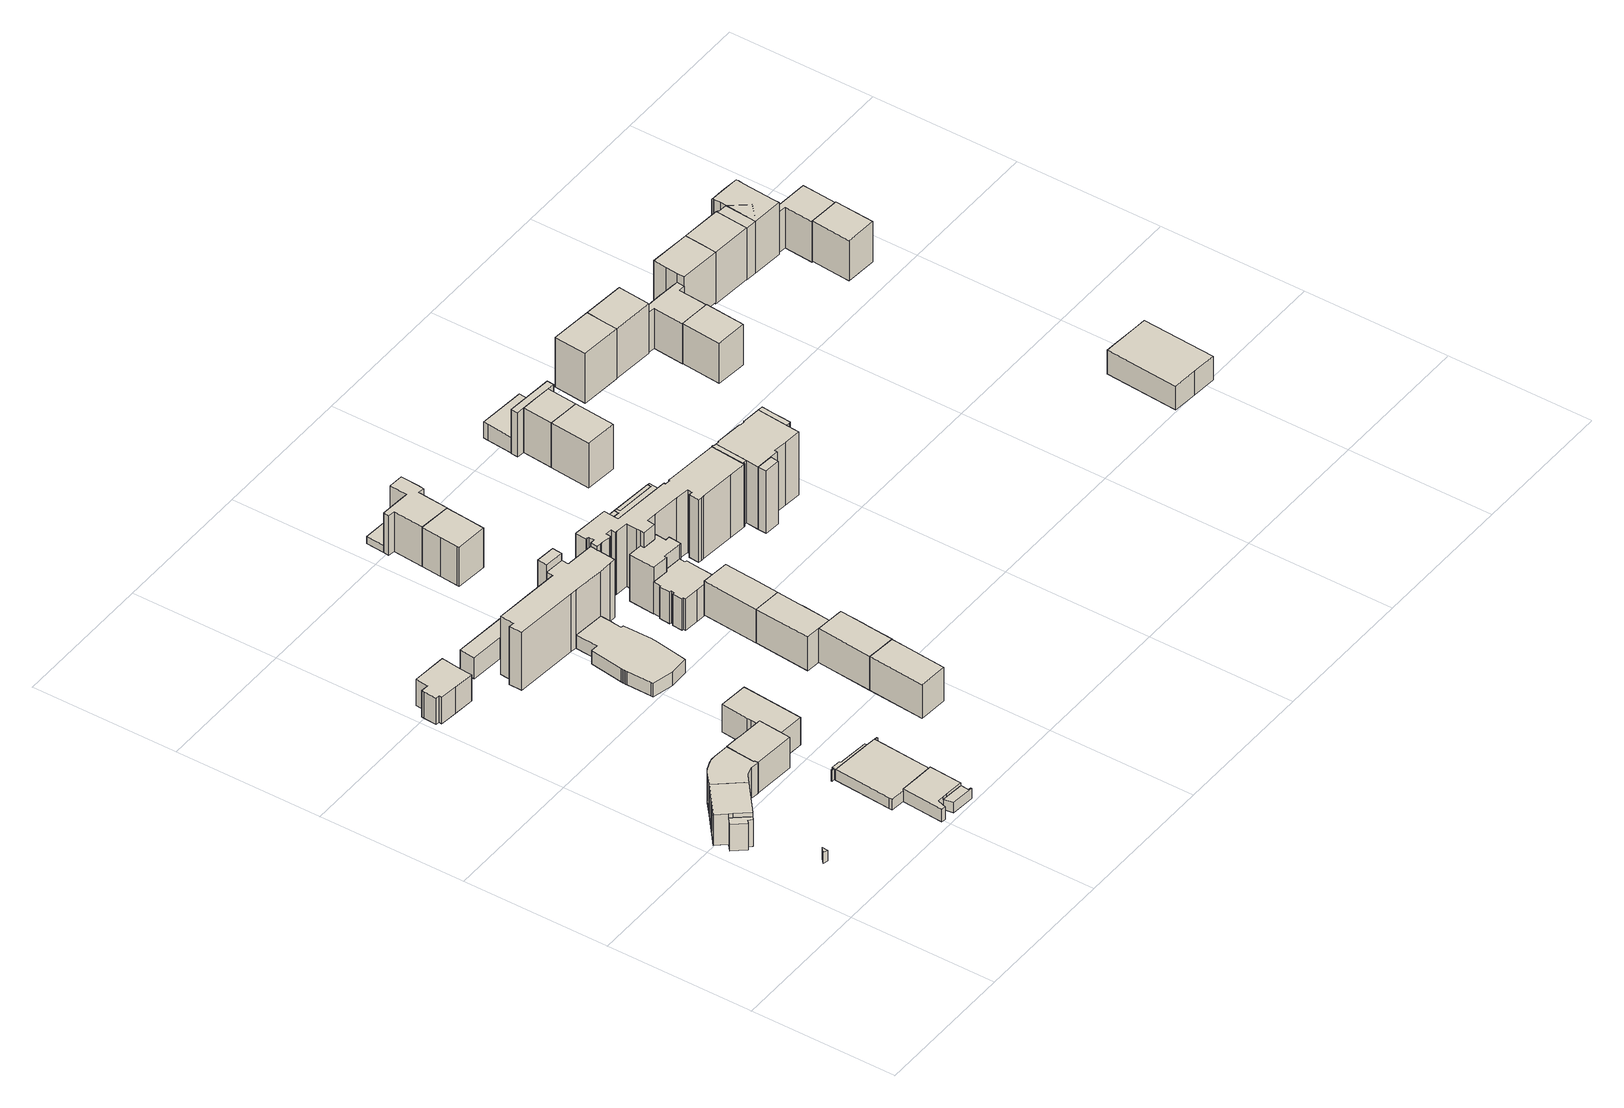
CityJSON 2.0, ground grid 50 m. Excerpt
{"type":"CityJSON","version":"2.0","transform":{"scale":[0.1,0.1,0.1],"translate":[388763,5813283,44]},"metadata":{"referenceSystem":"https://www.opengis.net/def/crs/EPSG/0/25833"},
"CityObjects":{
"building1":{"type":"Building","attributes":{"Gemeindeschluessel":"11000007","BezugspunktDach":"2200","function":"51009_1610","measuredHeight":4.09,"storeysAboveGround":0},"address":[{"country":"Germany","locality":"Berlin"}],"geometry":[{"type":"Solid","lod":"1","boundaries":[[[[0,1,2]],[[3,4,5]],[[3,5,2,1]],[[4,3,1,0]],[[5,4,0,2]]]]}]},
"building2":{"type":"Building","attributes":{"Gemeindeschluessel":"11000007","function":"31001_1010"},"address":[{"country":"Germany","locality":"Berlin","thoroughfareNumber":"18","thoroughfareName":"Suttnerstraße"}],"children":["building2-1","building2-2"]},
"building2-1":{"type":"BuildingPart","attributes":{"BezugspunktDach":"2200","measuredHeight":13.02,"storeysAboveGround":2},"parents":["building2"],"geometry":[{"type":"MultiSurface","lod":"1","boundaries":[[[6,7,8,9,10,11,12,13,14,15,16]],[[17,18,19,20,21,22,23,24,25,26,27]],[[17,27,16,15]],[[18,17,15,14]],[[19,18,14,13]],[[20,19,13,12]],[[21,20,12,11]],[[22,21,11,10]],[[23,22,10,9]],[[24,23,9,8]],[[28,29,8,7]],[[30,28,25,7,6]],[[27,26,6,16]],[[25,24,29,28]],[[26,25,28,30]]]}]},
"building2-2":{"type":"BuildingPart","attributes":{"BezugspunktDach":"2200","measuredHeight":9.96,"storeysAboveGround":2},"parents":["building2"],"geometry":[{"type":"MultiSurface","lod":"1","boundaries":[[[31,32,33,29,30,34]],[[26,24,35,36,37,38]],[[26,38,34,30]],[[35,24,29,33]],[[36,35,33,32]],[[37,36,32,31]],[[38,37,31,34]],[[39,25,28,29,24]],[[26,30,28,25]]]}]},
"building3":{"type":"Building","attributes":{"Gemeindeschluessel":"11000007","BezugspunktDach":"2200","function":"31001_1010","measuredHeight":11.47,"storeysAboveGround":2},"address":[{"country":"Germany","locality":"Berlin","thoroughfareNumber":"20","thoroughfareName":"Suttnerstraße"}],"geometry":[{"type":"Solid","lod":"1","boundaries":[[[[11,10,9,40,41,42,43,44,45,46,47,48,49,50,51,52,53,54,55,56,57,13]],[[58,59,60,61,62,63,64,65,66,67,68,69,70,71,72,73,74,75,23,22,21,19]],[[58,19,13,57]],[[59,58,57,56]],[[60,59,56,55]],[[61,60,55,54]],[[62,61,54,53]],[[63,62,53,52]],[[64,63,52,51]],[[65,64,51,50]],[[66,65,50,49]],[[67,66,49,48]],[[68,67,48,47]],[[69,68,47,46]],[[70,69,46,45]],[[71,70,45,44]],[[72,71,44,43]],[[73,72,43,42]],[[74,73,42,41]],[[75,74,41,40]],[[23,75,40,9]],[[22,23,9,10]],[[21,22,10,11]],[[19,21,11,13]]]]}]},
"building4":{"type":"Building","attributes":{"Gemeindeschluessel":"11000007","function":"31001_1010"},"address":[{"country":"Germany","locality":"Berlin","thoroughfareNumber":"51","thoroughfareName":"Eythstraße"}],"children":["building4-1","building4-2"]},
"building4-1":{"type":"BuildingPart","attributes":{"BezugspunktDach":"2200","measuredHeight":12.31,"storeysAboveGround":2},"parents":["building4"],"geometry":[{"type":"MultiSurface","lod":"1","boundaries":[[[76,77,78,79,80,81,82,83,84,85,86,87]],[[88,89,90,91,92,93,94,95,96,97,98,99]],[[88,99,87,86]],[[89,88,86,85]],[[90,89,85,84]],[[91,90,84,83]],[[92,91,83,82]],[[100,101,92,82,81]],[[94,102,100,93,81,80]],[[95,94,80,79]],[[96,95,79,78]],[[97,96,78,77]],[[98,97,77,76]],[[99,98,76,87]],[[93,92,101,100]],[[93,100,102,94]]]}]},
"building4-2":{"type":"BuildingPart","attributes":{"BezugspunktDach":"2200","measuredHeight":7.45,"storeysAboveGround":2},"parents":["building4"],"geometry":[{"type":"MultiSurface","lod":"1","boundaries":[[[103,104,101,102]],[[92,105,106,94]],[[105,92,101,104]],[[106,105,104,103]],[[94,106,103,102]],[[92,93,100,101]],[[102,100,93,94]]]}]},
"building5":{"type":"Building","attributes":{"Gemeindeschluessel":"11000007","BezugspunktDach":"2200","function":"31001_1010","measuredHeight":12.88,"storeysAboveGround":2},"address":[{"country":"Germany","locality":"Berlin","thoroughfareNumber":"22","thoroughfareName":"Suttnerstraße"}],"geometry":[{"type":"Solid","lod":"1","boundaries":[[[[107,108,109,110,111,112,113,114,115,116,117]],[[118,119,120,121,122,123,124,125,126,127,128]],[[118,128,117,116]],[[119,118,116,115]],[[120,119,115,114]],[[121,120,114,113]],[[122,121,113,112]],[[123,122,112,111]],[[124,123,111,110]],[[125,124,110,109]],[[126,125,109,108]],[[127,126,108,107]],[[128,127,107,117]]]]}]},
"building6":{"type":"Building","attributes":{"Gemeindeschluessel":"11000007","function":"31001_3021"},"address":[{"country":"Germany","locality":"Berlin","thoroughfareNumber":"29 (2)","thoroughfareName":"Reglinstraße"}],"children":["building6-1","building6-2","building6-3","building6-4"]},
"building6-1":{"type":"BuildingPart","attributes":{"BezugspunktDach":"2200","measuredHeight":3.98,"storeysAboveGround":1},"parents":["building6"],"geometry":[{"type":"MultiSurface","lod":"1","boundaries":[[[129,130,131,132,133,134,135,136,137]],[[138,139,140,141,142,143,144,145,146]],[[138,146,137,136]],[[139,138,136,135]],[[141,140,134,133]],[[142,141,133,132]],[[143,142,132,131]],[[144,143,131,130]],[[146,145,129,137]],[[139,135,134,140]],[[145,147,148,149,129]],[[144,130,149,148]]]}]},
"building6-2":{"type":"BuildingPart","attributes":{"BezugspunktDach":"2200","measuredHeight":5.38,"storeysAboveGround":1},"parents":["building6"],"geometry":[{"type":"MultiSurface","lod":"1","boundaries":[[[150,151,152,153,154,155,156,157,158]],[[145,148,144,159,160,161,162,163,164]],[[145,164,158,157]],[[149,129,157,156]],[[130,149,156,155]],[[159,144,155,154]],[[165,166,159,154,153]],[[167,165,160,153,152]],[[162,161,152,151]],[[163,162,151,150]],[[164,163,150,158]],[[148,145,129,149]],[[144,148,149,130]],[[160,159,166,165]],[[161,160,165,167]]]}]},
"building6-3":{"type":"BuildingPart","attributes":{"BezugspunktDach":"2200","measuredHeight":3.98,"storeysAboveGround":1},"parents":["building6"],"geometry":[{"type":"Solid","lod":"1","boundaries":[[[[168,135,134,169,170,171,172,173,174,175]],[[176,177,178,179,180,181,140,139,182,183]],[[176,183,175,174]],[[177,176,174,173]],[[178,177,173,172]],[[179,178,172,171]],[[180,179,171,170]],[[181,180,170,169]],[[140,181,169,134]],[[182,139,135,168]],[[183,182,168,175]],[[140,134,135,139]]]]}]},
"building6-4":{"type":"BuildingPart","attributes":{"BezugspunktDach":"2200","measuredHeight":3.8,"storeysAboveGround":1},"parents":["building6"],"geometry":[{"type":"MultiSurface","lod":"1","boundaries":[[[184,185,186,187,166,167]],[[159,188,189,190,191,161]],[[188,159,166,187]],[[189,188,187,186]],[[190,189,186,185]],[[191,190,185,184]],[[161,191,184,167]],[[159,160,165,166]],[[161,167,165,160]]]}]},
"building7":{"type":"Building","attributes":{"Gemeindeschluessel":"11000007","BezugspunktDach":"2200","function":"31001_1010","measuredHeight":12.44,"storeysAboveGround":2},"address":[{"country":"Germany","locality":"Berlin","thoroughfareNumber":"24","thoroughfareName":"Suttnerstraße"}],"geometry":[{"type":"Solid","lod":"1","boundaries":[[[[192,193,194,195,196,197,198,199,200]],[[201,202,203,204,205,206,207,208,209]],[[201,209,200,199]],[[202,201,199,198]],[[203,202,198,197]],[[204,203,197,196]],[[205,204,196,195]],[[206,205,195,194]],[[207,206,194,193]],[[208,207,193,192]],[[209,208,192,200]]]]}]},
"building8":{"type":"Building","attributes":{"Gemeindeschluessel":"11000007","BezugspunktDach":"2200","function":"31001_2050","measuredHeight":7.93,"storeysAboveGround":2},"address":[{"country":"Germany","locality":"Berlin","thoroughfareNumber":"45 (1)","thoroughfareName":"Eythstraße"}],"geometry":[{"type":"Solid","lod":"1","boundaries":[[[[210,211,212,213,214,215,216,217]],[[218,219,220,221,222,223,224,225]],[[218,225,217,216]],[[219,218,216,215]],[[220,219,215,214]],[[221,220,214,213]],[[222,221,213,212]],[[223,222,212,211]],[[224,223,211,210]],[[225,224,210,217]]]]}]},
"building9":{"type":"Building","attributes":{"Gemeindeschluessel":"11000007","function":"31001_1120"},"address":[{"country":"Germany","locality":"Berlin","thoroughfareNumber":"45","thoroughfareName":"Eythstraße"}],"children":["building9-1","building9-2","building9-3"]},
"building9-1":{"type":"BuildingPart","attributes":{"BezugspunktDach":"2200","measuredHeight":24.36,"storeysAboveGround":8},"parents":["building9"],"geometry":[{"type":"MultiSurface","lod":"1","boundaries":[[[226,227,228,229]],[[230,231,232,233]],[[230,233,229,228]],[[231,230,228,227]],[[232,231,227,226]],[[234,235,232,226,229]],[[233,232,235,234]]]}]},
"building9-2":{"type":"BuildingPart","attributes":{"BezugspunktDach":"2200","measuredHeight":21.85,"storeysAboveGround":8},"parents":["building9"],"geometry":[{"type":"MultiSurface","lod":"1","boundaries":[[[236,237,238,239,240,241,242,243,244,235,234,245,246,247,248,249,250]],[[251,252,253,254,255,233,232,256,257,258,259,260,261,262,263,264,265]],[[251,265,250,249]],[[252,251,249,248]],[[253,252,248,247]],[[254,253,247,246]],[[255,254,246,245]],[[233,255,245,234]],[[256,232,235,244]],[[257,256,244,243]],[[258,257,243,242]],[[259,258,242,241]],[[260,259,241,240]],[[261,260,240,239]],[[262,266,267,239,238]],[[263,262,238,237]],[[264,263,237,236]],[[265,264,236,250]],[[232,233,234,235]],[[261,267,266,262]]]}]},
"building9-3":{"type":"BuildingPart","attributes":{"BezugspunktDach":"2200","measuredHeight":5.08,"storeysAboveGround":8},"parents":["building9"],"geometry":[{"type":"MultiSurface","lod":"1","boundaries":[[[268,269,270,271,272,273,274,275,276,277,267,266,278,279,280,281,282,283,284,285,286]],[[287,288,289,290,291,292,293,294,295,296,297,298,299,300,301,302,303,304,305,306,307]],[[287,307,286,285]],[[288,287,285,284]],[[289,288,284,283]],[[290,289,283,282]],[[291,290,282,281]],[[292,291,281,280]],[[293,292,280,279]],[[294,293,279,278]],[[295,294,278,266]],[[296,295,266,262,261]],[[297,296,267,277]],[[298,297,277,276]],[[299,298,276,275]],[[300,299,275,274]],[[301,300,274,273]],[[302,301,273,272]],[[303,302,272,271]],[[304,303,271,270]],[[305,304,270,269]],[[306,305,269,268]],[[307,306,268,286]],[[261,262,266,267]]]}]},
"building10":{"type":"Building","attributes":{"Gemeindeschluessel":"11000007","BezugspunktDach":"2200","function":"31001_1010","measuredHeight":12.73,"storeysAboveGround":4},"address":[{"country":"Germany","locality":"Berlin","thoroughfareNumber":"4","thoroughfareName":"Domnauer Straße"}],"geometry":[{"type":"Solid","lod":"1","boundaries":[[[[308,309,310,311,312,313]],[[314,315,316,317,318,319]],[[314,319,313,312]],[[315,314,312,311]],[[316,315,311,310]],[[317,316,310,309]],[[318,317,309,308]],[[319,318,308,313]]]]}]},
"building11":{"type":"Building","attributes":{"Gemeindeschluessel":"11000007","BezugspunktDach":"2200","function":"31001_1010","measuredHeight":12.88,"storeysAboveGround":4},"address":[{"country":"Germany","locality":"Berlin","thoroughfareNumber":"3","thoroughfareName":"Domnauer Straße"}],"geometry":[{"type":"Solid","lod":"1","boundaries":[[[[320,321,322,323,324,325,326,327,328,329,330]],[[331,332,333,334,335,336,337,315,338,339,314]],[[331,314,330,329]],[[332,331,329,328]],[[333,332,328,327]],[[334,333,327,326]],[[335,334,326,325]],[[336,335,325,324]],[[337,336,324,323]],[[315,337,323,322]],[[338,315,322,321]],[[339,338,321,320]],[[314,339,320,330]]]]}]},
"building12":{"type":"Building","attributes":{"Gemeindeschluessel":"11000007","BezugspunktDach":"2200","function":"31001_1010","measuredHeight":12.7,"storeysAboveGround":4},"address":[{"country":"Germany","locality":"Berlin","thoroughfareNumber":"2","thoroughfareName":"Domnauer Straße"}],"geometry":[{"type":"Solid","lod":"1","boundaries":[[[[329,327,340,341,342,343,344]],[[345,346,347,348,349,350,351]],[[345,351,344,343]],[[346,345,343,342]],[[347,346,342,341]],[[348,347,341,340]],[[349,348,340,327]],[[350,349,327,329]],[[351,350,329,344]]]]}]},
"building13":{"type":"Building","attributes":{"Gemeindeschluessel":"11000007","BezugspunktDach":"2200","function":"31001_1010","measuredHeight":14.95,"storeysAboveGround":3},"address":[{"country":"Germany","locality":"Berlin","thoroughfareNumber":"42","thoroughfareName":"Eythstraße"}],"geometry":[{"type":"Solid","lod":"1","boundaries":[[[[352,353,354,355,356,357,358,359]],[[360,361,362,363,364,365,366,367]],[[360,367,359,358]],[[361,360,358,357]],[[362,361,357,356]],[[363,362,356,355]],[[364,363,355,354]],[[365,364,354,353]],[[366,365,353,352]],[[367,366,352,359]]]]}]},
"building14":{"type":"Building","attributes":{"Gemeindeschluessel":"11000007","BezugspunktDach":"2200","function":"31001_1010","measuredHeight":12.81,"storeysAboveGround":4},"address":[{"country":"Germany","locality":"Berlin","thoroughfareNumber":"1A","thoroughfareName":"Domnauer Straße"}],"geometry":[{"type":"Solid","lod":"1","boundaries":[[[[342,368,369,370,371,372,343]],[[373,374,375,376,377,378,379]],[[373,379,343,372]],[[374,373,372,371]],[[375,374,371,370]],[[376,375,370,369]],[[377,376,369,368]],[[378,377,368,342]],[[379,378,342,343]]]]}]},
"building15":{"type":"Building","attributes":{"Gemeindeschluessel":"11000007","function":"31001_1010"},"address":[{"country":"Germany","locality":"Berlin","thoroughfareNumber":"44","thoroughfareName":"Eythstraße"}],"children":["building15-1","building15-2"]},
"building15-1":{"type":"BuildingPart","attributes":{"BezugspunktDach":"2200","measuredHeight":14.87,"storeysAboveGround":3},"parents":["building15"],"geometry":[{"type":"MultiSurface","lod":"1","boundaries":[[[380,381,382,383,384,385,386,387,388,389,390,391]],[[392,393,394,395,396,397,398,399,363,362,400,401]],[[392,401,391,390]],[[402,403,390,389]],[[394,393,389,388]],[[395,394,388,387]],[[396,395,387,386]],[[397,396,386,385]],[[398,397,385,384]],[[399,398,384,383]],[[363,399,383,382]],[[362,363,382,381]],[[400,362,381,380]],[[401,400,380,391]],[[393,392,403,402]]]}]},
"building15-2":{"type":"BuildingPart","attributes":{"BezugspunktDach":"2200","measuredHeight":2.65,"storeysAboveGround":3},"parents":["building15"],"geometry":[{"type":"Solid","lod":"1","boundaries":[[[[402,404,405,403]],[[406,407,393,392]],[[406,392,403,405]],[[407,406,405,404]],[[393,407,404,402]],[[392,393,402,403]]]]}]},
"building16":{"type":"Building","attributes":{"Gemeindeschluessel":"11000007","function":"31001_1010"},"address":[{"country":"Germany","locality":"Berlin","thoroughfareNumber":"1","thoroughfareName":"Domnauer Straße"},{"country":"Germany","locality":"Berlin","thoroughfareNumber":"41, 43","thoroughfareName":"Eythstraße"}],"children":["building16-1","building16-2","building16-3","building16-4","building16-5","building16-6"]},
"building16-1":{"type":"BuildingPart","attributes":{"BezugspunktDach":"2200","measuredHeight":11.93,"storeysAboveGround":8},"parents":["building16"],"geometry":[{"type":"Solid","lod":"1","boundaries":[[[[408,409,410,411,412,413,414,415,416,417,418,419,420,421,422,423,424,425,426]],[[427,428,429,430,431,432,433,434,435,436,437,438,439,440,441,442,443,444,445]],[[427,445,426,425]],[[428,427,425,424]],[[429,428,424,423]],[[430,429,423,422]],[[431,430,422,421]],[[432,431,421,420]],[[433,432,420,419]],[[437,436,416,415]],[[438,437,415,414]],[[439,438,414,413]],[[440,439,413,412]],[[441,440,412,411]],[[442,441,411,410]],[[443,442,410,409]],[[444,443,409,408]],[[445,444,408,426]],[[434,433,419,418]],[[434,418,417,435]],[[436,435,417,416]]]]}]},
"building16-2":{"type":"BuildingPart","attributes":{"BezugspunktDach":"2200","measuredHeight":17.5,"storeysAboveGround":8},"parents":["building16"],"geometry":[{"type":"MultiSurface","lod":"1","boundaries":[[[446,447,448,449,450,451,452,453,454,455,456,457,458,459]],[[460,461,462,463,464,465,466,467,468,469,470,471,472,473]],[[460,473,459,458]],[[461,460,458,457]],[[462,461,457,456]],[[466,465,453,452]],[[467,466,452,451]],[[468,467,451,450]],[[469,468,450,449]],[[470,469,449,448]],[[471,470,416,448,447],[436,435,417,416]],[[418,417,435,434,472,471,447,446]],[[419,418,474,446,459]],[[473,472,434,433]],[[462,456,455,463]],[[464,463,455,454]],[[465,464,454,453]],[[417,435,436,416]],[[434,435,417,418]],[[433,434,474,418,419]]]}]},
"building16-3":{"type":"BuildingPart","attributes":{"BezugspunktDach":"2200","measuredHeight":20.58,"storeysAboveGround":8},"parents":["building16"],"geometry":[{"type":"MultiSurface","lod":"1","boundaries":[[[475,476,477,478,479,480,481,482,483,484,485,486,487,488]],[[489,490,491,492,493,494,495,496,497,498,499,500,501,502]],[[490,489,487,486]],[[491,490,486,503,504]],[[492,491,504,505]],[[493,492,484,505,506]],[[494,493,483,482]],[[495,494,482,507,508]],[[496,495,508,509]],[[497,496,509,510,479]],[[498,497,479,478]],[[499,498,478,477]],[[500,499,477,476]],[[501,500,476,475]],[[502,488,487,489]],[[504,503,486,485]],[[505,504,485,484]],[[506,505,484,483]],[[508,507,482,481]],[[509,508,481,480]],[[480,479,510,509]],[[502,501,475,488,511]]]}]},
"building16-4":{"type":"BuildingPart","attributes":{"BezugspunktDach":"2200","measuredHeight":23.65,"storeysAboveGround":8},"parents":["building16"],"geometry":[{"type":"MultiSurface","lod":"1","boundaries":[[[512,513,514,515,516,517,518,519,520,521,522,523,524,525,526,527,528,529,530,531,532,533,534,535,536,537,538,539,540,541,542,543,544,545,546,547,548,549,550,551,552,553,554]],[[555,556,557,558,559,560,561,562,563,564,565,566,567,568,569,570,571,572,573,574,575,576,577,578,579,580,581,582,583,584,585,586,587,588,589,590,591,592,593,594,595,596,597]],[[555,597,554,553]],[[556,555,553,552]],[[557,556,552,551]],[[558,557,551,550]],[[559,558,550,549]],[[560,559,549,548]],[[561,560,548,547]],[[562,561,547,546]],[[563,562,546,545],[489,502,488,487]],[[475,488,545,544]],[[564,563,502,501]],[[565,564,544,543]],[[566,565,543,542]],[[567,566,542,541]],[[568,567,541,540]],[[569,568,540,539]],[[570,569,539,538]],[[571,570,538,537]],[[572,571,537,536]],[[573,572,536,535]],[[574,573,535,534]],[[575,574,534,533]],[[576,575,533,532]],[[577,576,532,531]],[[578,577,531,530]],[[579,578,530,529]],[[580,579,529,528]],[[581,580,528,527]],[[582,581,527,526]],[[583,582,526,525]],[[454,453,525,524]],[[584,583,465,464,598]],[[455,454,464,463,585,584,524,523]],[[523,522,456,455]],[[586,585,463,462,599]],[[587,586,522,521]],[[588,587,521,520]],[[589,588,520,519]],[[590,589,519,518]],[[591,590,518,517]],[[592,591,517,516]],[[593,592,516,515]],[[594,593,515,514]],[[595,594,514,513]],[[596,595,513,512]],[[597,596,512,554]],[[488,502,489,487]],[[501,502,488,475]],[[598,464,465,453,454]],[[463,464,454,455]],[[599,462,463,600,455,456]]]}]},
"building16-5":{"type":"BuildingPart","attributes":{"BezugspunktDach":"2200","measuredHeight":20.55,"storeysAboveGround":8},"parents":["building16"],"geometry":[{"type":"Solid","lod":"1","boundaries":[[[[480,479,482,481]],[[507,510,509,508]],[[510,507,482,479]],[[507,508,481,482]],[[510,479,480,509]],[[508,509,480,481]]]]}]},
"building16-6":{"type":"BuildingPart","attributes":{"BezugspunktDach":"2200","measuredHeight":20.46,"storeysAboveGround":8},"parents":["building16"],"geometry":[{"type":"Solid","lod":"1","boundaries":[[[[484,483,486,485]],[[503,506,505,504]],[[506,503,486,483]],[[503,504,485,486]],[[505,506,483,484]],[[504,505,484,485]]]]}]},
"building17":{"type":"Building","attributes":{"Gemeindeschluessel":"11000007","BezugspunktDach":"2200","function":"31001_1010","measuredHeight":17.24,"storeysAboveGround":5},"address":[{"country":"Germany","locality":"Berlin","thoroughfareNumber":"34","thoroughfareName":"Eythstraße"}],"geometry":[{"type":"Solid","lod":"1","boundaries":[[[[601,602,603,604,605]],[[606,607,608,609,610]],[[606,610,605,604]],[[607,606,604,603]],[[608,607,603,602]],[[609,608,602,601]],[[610,609,601,605]]]]}]},
"building18":{"type":"Building","attributes":{"Gemeindeschluessel":"11000007","function":"31001_1010"},"address":[{"country":"Germany","locality":"Berlin","thoroughfareNumber":"37, 39","thoroughfareName":"Eythstraße"}],"children":["building18-1","building18-2","building18-3","building18-4"]},
"building18-1":{"type":"BuildingPart","attributes":{"BezugspunktDach":"2200","measuredHeight":23.58,"storeysAboveGround":8},"parents":["building18"],"geometry":[{"type":"MultiSurface","lod":"1","boundaries":[[[611,612,613,614,615,616,617,618,619,620,621,622,623,624,625,626,627]],[[628,629,630,631,632,633,634,635,636,637,638,639,640,641,642,643,644]],[[628,644,627,626]],[[630,629,625,624]],[[631,630,624,623]],[[632,631,623,622]],[[633,632,622,621]],[[634,633,621,620]],[[635,634,620,619]],[[636,635,619,618]],[[637,636,618,617]],[[639,638,616,615]],[[640,639,615,614]],[[641,640,614,613]],[[642,641,613,612]],[[643,642,612,611]],[[644,627,611,645,611,627]],[[629,628,626,625]],[[637,617,616,638]],[[646,643,645,611,627,644]]]}]},
"building18-2":{"type":"BuildingPart","attributes":{"BezugspunktDach":"2200","measuredHeight":23.58,"storeysAboveGround":8},"parents":["building18"],"geometry":[{"type":"Solid","lod":"1","boundaries":[[[[647,648,649,650,651,652,617,616]],[[637,653,654,655,656,657,658,638]],[[653,637,617,652]],[[654,653,652,651]],[[655,654,651,650]],[[656,655,650,649]],[[657,656,649,648]],[[658,657,648,647]],[[638,658,647,616]],[[638,616,617,637]]]]}]},
"building18-3":{"type":"BuildingPart","attributes":{"BezugspunktDach":"2200","measuredHeight":23.58,"storeysAboveGround":8},"parents":["building18"],"geometry":[{"type":"Solid","lod":"1","boundaries":[[[[659,660,626,625,661,662,663,664]],[[665,666,667,629,628,668,669,670]],[[665,670,664,663]],[[666,665,663,662]],[[667,666,662,661]],[[629,667,661,625]],[[668,628,626,660]],[[669,668,660,659]],[[670,669,659,664]],[[628,629,625,626]]]]}]},
"building18-4":{"type":"BuildingPart","attributes":{"BezugspunktDach":"2200","measuredHeight":23.55,"storeysAboveGround":8},"parents":["building18"],"geometry":[{"type":"Solid","lod":"1","boundaries":[[[[671,611,627,672]],[[644,643,673,674]],[[644,674,672,627]],[[673,643,611,671]],[[674,673,671,672]],[[643,644,627,611]]]]}]},
"building19":{"type":"Building","attributes":{"Gemeindeschluessel":"11000007","function":"31001_1010"},"address":[{"country":"Germany","locality":"Berlin","thoroughfareNumber":"32","thoroughfareName":"Eythstraße"}],"children":["building19-1","building19-2","building19-3"]},
"building19-1":{"type":"BuildingPart","attributes":{"BezugspunktDach":"2200","measuredHeight":17.36,"storeysAboveGround":5},"parents":["building19"],"geometry":[{"type":"MultiSurface","lod":"1","boundaries":[[[603,602,675,676,677,604]],[[678,679,680,681,682,683]],[[678,683,604,677]],[[677,678,677,676]],[[676,679,676,675]],[[681,680,675,602]],[[682,681,602,603]],[[683,682,603,604]],[[679,678,677,676]],[[684,680,679,676,675]]]}]},
"building19-2":{"type":"BuildingPart","attributes":{"BezugspunktDach":"2200","measuredHeight":16.68,"storeysAboveGround":5},"parents":["building19"],"geometry":[{"type":"MultiSurface","lod":"1","boundaries":[[[677,675,685,686,687,688]],[[689,690,691,680,678,692]],[[689,692,688,687]],[[693,694,695,696,697,690,689,687,686]],[[691,690,686,685]],[[680,691,685,675]],[[680,679,678]],[[692,678,677,688]],[[697,696,695,694,693]],[[678,679,676,677]],[[675,676,679,680]]]}]},
"building19-3":{"type":"BuildingPart","attributes":{"BezugspunktDach":"2200","measuredHeight":5.82,"storeysAboveGround":5},"parents":["building19"],"geometry":[{"type":"MultiSurface","lod":"1","boundaries":[[[694,698,699,700,701,695]],[[702,703,704,705,697,696]],[[702,696,695,701]],[[703,702,701,700]],[[704,703,700,699]],[[705,704,699,698]],[[697,705,698,694]],[[697,706,694,695,696]]]}]},
"building20":{"type":"Building","attributes":{"Gemeindeschluessel":"11000007","BezugspunktDach":"2200","function":"31001_1010","measuredHeight":19.41,"storeysAboveGround":5},"address":[{"country":"Germany","locality":"Berlin","thoroughfareNumber":"28","thoroughfareName":"Eythstraße"}],"geometry":[{"type":"Solid","lod":"1","boundaries":[[[[707,708,709,710,711]],[[712,713,714,715,716]],[[712,716,711,710]],[[713,712,710,709]],[[714,713,709,708]],[[715,714,708,707]],[[716,715,707,711]]]]}]},
"building21":{"type":"Building","attributes":{"Gemeindeschluessel":"11000007","BezugspunktDach":"2200","function":"31001_1010","measuredHeight":19.36,"storeysAboveGround":5},"address":[{"country":"Germany","locality":"Berlin","thoroughfareNumber":"26","thoroughfareName":"Eythstraße"}],"geometry":[{"type":"Solid","lod":"1","boundaries":[[[[717,718,719,720,709,708,707]],[[721,722,723,724,725,726,727]],[[721,727,707,708]],[[722,721,708,709]],[[723,722,709,720]],[[724,723,720,719]],[[725,724,719,718]],[[726,725,718,717]],[[727,726,717,707]]]]}]},
"building22":{"type":"Building","attributes":{"Gemeindeschluessel":"11000007","BezugspunktDach":"2200","function":"31001_1010","measuredHeight":15.73,"storeysAboveGround":4},"address":[{"country":"Germany","locality":"Berlin","thoroughfareNumber":"22","thoroughfareName":"Eythstraße"}],"geometry":[{"type":"Solid","lod":"1","boundaries":[[[[728,729,730,731,732]],[[733,734,735,736,737]],[[733,737,732,731]],[[734,733,731,730]],[[735,734,730,729]],[[736,735,729,728]],[[737,736,728,732]]]]}]},
"building23":{"type":"Building","attributes":{"Gemeindeschluessel":"11000007","function":"31001_1010"},"address":[{"country":"Germany","locality":"Berlin","thoroughfareNumber":"24","thoroughfareName":"Eythstraße"}],"children":["building23-1","building23-2","building23-3"]},
"building23-1":{"type":"BuildingPart","attributes":{"BezugspunktDach":"2200","measuredHeight":15.87,"storeysAboveGround":4},"parents":["building23"],"geometry":[{"type":"MultiSurface","lod":"1","boundaries":[[[738,739,740,741,742,743,744,745,746,747,748,749,750]],[[751,752,753,754,755,756,757,758,759,760,761,762,763]],[[751,763,750,749]],[[764,765,749,748]],[[752,751,766,767]],[[753,752,748,747],[768,769,764,767]],[[754,753,747,746]],[[770,771,746,745]],[[756,755,745,744],[772,770,755,756]],[[757,756,744,743]],[[758,757,743,742]],[[759,758,742,741]],[[760,759,741,740]],[[761,760,740,739]],[[762,761,739,738]],[[763,762,738,750]],[[767,766,765,764]],[[764,769,768,767]],[[755,754,771,770]],[[770,772,756,755]]]}]},
"building23-2":{"type":"BuildingPart","attributes":{"BezugspunktDach":"2200","measuredHeight":2.57,"storeysAboveGround":4},"parents":["building23"],"geometry":[{"type":"MultiSurface","lod":"1","boundaries":[[[772,773,774,771]],[[775,776,756,754]],[[775,754,771,774]],[[776,775,774,773]],[[756,776,773,772]],[[754,755,770,771]],[[756,772,770,755]]]}]},
"building23-3":{"type":"BuildingPart","attributes":{"BezugspunktDach":"2200","measuredHeight":2.67,"storeysAboveGround":4},"parents":["building23"],"geometry":[{"type":"MultiSurface","lod":"1","boundaries":[[[769,777,778,765]],[[779,780,768,766]],[[779,766,765,778]],[[780,779,778,777]],[[768,780,777,769]],[[767,764,765,766]],[[768,769,764,767]]]}]},
"building24":{"type":"Building","attributes":{"Gemeindeschluessel":"11000007","BezugspunktDach":"2200","function":"51009_1610","measuredHeight":6.92,"storeysAboveGround":0},"address":[{"country":"Germany","locality":"Berlin"}],"geometry":[{"type":"Solid","lod":"1","boundaries":[[[[781,782,783,784]],[[780,785,786,768]],[[780,768,784,783]],[[785,780,783,782]],[[786,785,782,781]],[[768,786,781,784]]]]}]},
"building25":{"type":"Building","attributes":{"Gemeindeschluessel":"11000007","BezugspunktDach":"2200","function":"31001_1010","measuredHeight":19.58,"storeysAboveGround":5},"address":[{"country":"Germany","locality":"Berlin","thoroughfareNumber":"20","thoroughfareName":"Eythstraße"}],"geometry":[{"type":"Solid","lod":"1","boundaries":[[[[787,788,789,790,791,792,793]],[[794,795,796,797,798,799,800]],[[794,800,793,792]],[[795,794,792,791]],[[796,795,791,790]],[[797,796,790,789]],[[798,797,789,788]],[[799,798,788,787]],[[800,799,787,793]]]]}]},
"building26":{"type":"Building","attributes":{"Gemeindeschluessel":"11000007","BezugspunktDach":"2200","function":"31001_1010","measuredHeight":20.07,"storeysAboveGround":5},"address":[{"country":"Germany","locality":"Berlin","thoroughfareNumber":"18","thoroughfareName":"Eythstraße"}],"geometry":[{"type":"Solid","lod":"1","boundaries":[[[[801,802,803,789,788,787]],[[804,805,806,807,808,809]],[[804,809,787,788]],[[805,804,788,789]],[[806,805,789,803]],[[807,806,803,802]],[[808,807,802,801]],[[809,808,801,787]]]]}]},
"building27":{"type":"Building","attributes":{"Gemeindeschluessel":"11000007","BezugspunktDach":"2200","function":"31001_3081","measuredHeight":11.38,"storeysAboveGround":2},"address":[{"country":"Germany","locality":"Berlin","thoroughfareNumber":"9 (1)","thoroughfareName":"Eythstraße"}],"geometry":[{"type":"Solid","lod":"1","boundaries":[[[[810,811,812,813,814,815,816]],[[817,818,819,820,821,822,823]],[[817,823,816,815]],[[818,817,815,814]],[[819,818,814,813]],[[820,819,813,812]],[[821,820,812,811]],[[822,821,811,810]],[[823,822,810,816]]]]}]},
"building28":{"type":"Building","attributes":{"Gemeindeschluessel":"11000007","function":"31001_1010"},"address":[{"country":"Germany","locality":"Berlin","thoroughfareNumber":"98","thoroughfareName":"Bessemerstraße"},{"country":"Germany","locality":"Berlin","thoroughfareNumber":"16","thoroughfareName":"Eythstraße"}],"children":["building28-1","building28-2"]},
"building28-1":{"type":"BuildingPart","attributes":{"BezugspunktDach":"2200","measuredHeight":20.08,"storeysAboveGround":5},"parents":["building28"],"geometry":[{"type":"Solid","lod":"1","boundaries":[[[[824,825,826,827,828,829,830,831,832,833,834,835]],[[836,837,838,839,840,841,842,843,844,845,846,847]],[[836,847,835,834]],[[837,836,834,833]],[[838,837,833,832]],[[839,838,832,831]],[[840,839,831,830]],[[841,840,830,829]],[[842,841,829,828]],[[843,842,828,827]],[[844,843,827,826]],[[845,844,826,825]],[[846,845,825,824]],[[847,846,824,835]]]]}]},
"building28-2":{"type":"BuildingPart","attributes":{"BezugspunktDach":"2200","measuredHeight":20.03,"storeysAboveGround":5},"parents":["building28"],"geometry":[{"type":"Solid","lod":"1","boundaries":[[[[835,848,834,849,850,851,852,853]],[[854,855,856,857,836,858,847,859]],[[854,859,853,852]],[[855,854,852,851]],[[856,855,851,850]],[[857,856,850,849]],[[836,857,849,834]],[[858,836,834,848]],[[847,858,848,835]],[[859,847,835,853]]]]}]},
"building29":{"type":"Building","attributes":{"Gemeindeschluessel":"11000007","BezugspunktDach":"2200","function":"31001_1010","measuredHeight":15.55,"storeysAboveGround":4},"address":[{"country":"Germany","locality":"Berlin","thoroughfareNumber":"102","thoroughfareName":"Bessemerstraße"}],"geometry":[{"type":"Solid","lod":"1","boundaries":[[[[860,861,862,863,864]],[[865,866,867,868,869]],[[865,869,864,863]],[[866,865,863,862]],[[867,866,862,861]],[[868,867,861,860]],[[869,868,860,864]]]]}]},
"building30":{"type":"Building","attributes":{"Gemeindeschluessel":"11000007","BezugspunktDach":"2200","function":"31001_1010","measuredHeight":16.02,"storeysAboveGround":4},"address":[{"country":"Germany","locality":"Berlin","thoroughfareNumber":"100","thoroughfareName":"Bessemerstraße"}],"geometry":[{"type":"Solid","lod":"1","boundaries":[[[[870,871,872,873,874,875,876,877]],[[878,879,880,881,882,883,884,885]],[[878,885,877,876]],[[879,878,876,875]],[[880,879,875,874]],[[881,880,874,873]],[[882,881,873,872]],[[883,882,872,871]],[[884,883,871,870]],[[885,884,870,877]]]]}]}
},
"vertices":[
[147,181,65],[149,201,65],[131,186,65],[149,201,24],[147,181,24],[131,186,24],
[60,465,125],[68,456,125],[104,412,125],[205,496,125],[197,506,125],[199,508,125],[171,541,125],[134,585,125],[82,542,125],[69,531,125],[31,500,125],[69,531,10],[82,542,10],[134,585,10],[171,541,10],[199,508,10],[197,506,10],[205,496,10],[104,412,10],[68,456,10],[60,465,10],[31,500,10],[68,456,110],[104,412,110],[60,465,110],
[71,405,110],[81,414,110],[93,403,110],[37,446,110],[93,403,10],[81,414,10],[71,405,10],[37,446,10],[69,454,10],
[232,518,125],[263,527,125],[292,524,125],[293,536,125],[289,537,125],[298,638,125],[247,642,125],[241,642,125],[235,642,125],[228,642,125],[222,641,125],[216,639,125],[210,637,125],[205,635,125],[197,632,125],[189,629,125],[182,625,125],[176,620,125],[176,620,10],[182,625,10],[189,629,10],[197,632,10],[205,635,10],[210,637,10],[216,639,10],[222,641,10],[228,642,10],[235,642,10],[241,642,10],[247,642,10],[298,638,10],[289,537,10],[293,536,10],[292,524,10],[263,527,10],[232,518,10],
[19,1445,119],[18,1435,119],[79,1429,119],[149,1422,119],[150,1435,119],[154,1476,119],[160,1531,119],[42,1541,119],[38,1497,119],[11,1499,119],[10,1490,119],[6,1446,119],[10,1490,20],[11,1499,20],[38,1497,20],[42,1541,20],[160,1531,20],[154,1476,20],[150,1435,20],[149,1422,20],[79,1429,20],[18,1435,20],[19,1445,20],[6,1446,20],[154,1476,95],[160,1531,95],[150,1435,95],
[164,1433,95],[171,1530,95],[171,1530,20],[164,1433,20],
[293,536,126],[292,524,126],[435,512,126],[438,552,126],[445,625,126],[441,625,126],[360,632,126],[344,634,126],[298,638,126],[293,581,126],[289,537,126],[293,581,11],[298,638,11],[344,634,11],[360,632,11],[441,625,11],[445,625,11],[438,552,11],[435,512,11],[292,524,11],[293,536,11],[289,537,11],
[486,154,63],[610,145,63],[626,347,63],[636,346,63],[636,350,63],[593,354,63],[453,366,63],[438,168,63],[437,158,63],[438,168,23],[453,366,23],[593,354,23],[636,350,23],[636,346,23],[626,347,23],[610,145,23],[486,154,23],[437,158,23],[487,154,23],[548,149,23],[548,149,63],
[491,10,70],[501,42,70],[523,40,70],[539,39,70],[602,33,70],[610,145,70],[548,149,70],[486,154,70],[475,12,70],[602,33,23],[539,39,23],[523,40,23],[501,42,23],[491,10,23],[475,12,23],[539,39,61],[602,33,61],[523,40,61],
[453,370,63],[594,362,63],[487,372,63],[487,377,63],[456,380,63],[456,375,63],[444,375,63],[444,371,63],[444,375,23],[456,375,23],[456,380,23],[487,377,23],[487,372,23],[594,362,23],[453,370,23],[444,371,23],
[528,7,61],[609,0,61],[609,4,61],[599,5,61],[599,5,23],[609,4,23],[609,0,23],[528,7,23],
[534,544,115],[552,753,115],[457,761,115],[453,761,115],[444,667,115],[443,653,115],[441,625,115],[445,625,115],[438,552,115],[445,625,12],[441,625,12],[443,653,12],[444,667,12],[453,761,12],[457,761,12],[552,753,12],[534,544,12],[438,552,12],
[347,1461,99],[343,1415,99],[391,1411,99],[395,1457,99],[458,1451,99],[463,1504,99],[239,1524,99],[234,1471,99],[239,1524,20],[463,1504,20],[458,1451,20],[395,1457,20],[391,1411,20],[343,1415,20],[347,1461,20],[234,1471,20],
[594,1417,265],[597,1450,265],[531,1456,265],[528,1423,265],[531,1456,21],[597,1450,21],[594,1417,21],[528,1423,21],[528,1423,239],[594,1417,239],
[269,1330,239],[489,1310,239],[511,1308,239],[618,1298,239],[662,1294,239],[683,1293,239],[689,1358,239],[691,1383,239],[592,1392,239],[525,1399,239],[391,1411,239],[343,1415,239],[292,1420,239],[288,1372,239],[269,1374,239],[288,1372,21],[292,1420,21],[343,1415,21],[391,1411,21],[525,1399,21],[592,1392,21],[691,1383,21],[689,1358,21],[683,1293,21],[662,1294,21],[618,1298,21],[511,1308,21],[489,1310,21],[269,1330,21],[269,1374,21],[511,1308,70],[618,1298,70],
[533,988,70],[599,990,70],[618,1100,70],[619,1106,70],[619,1113,70],[620,1119,70],[620,1220,70],[611,1221,70],[613,1245,70],[615,1259,70],[504,1231,70],[480,1233,70],[463,1119,70],[462,1113,70],[462,1108,70],[461,1102,70],[462,1097,70],[461,1012,70],[461,1005,70],[461,1012,19],[462,1097,19],[461,1102,19],[462,1108,19],[462,1113,19],[463,1119,19],[480,1233,19],[504,1231,19],[511,1308,19],[618,1298,19],[615,1259,19],[613,1245,19],[611,1221,19],[620,1220,19],[620,1119,19],[619,1113,19],[619,1106,19],[618,1100,19],[599,990,19],[533,988,19],[461,1005,19],
[912,307,153],[920,396,153],[922,414,153],[929,499,153],[831,508,153],[814,315,153],[831,508,26],[929,499,26],[922,414,26],[920,396,26],[912,307,26],[814,315,26],
[840,507,154],[920,500,154],[929,499,154],[937,590,154],[939,608,154],[946,689,154],[936,690,154],[895,694,154],[857,697,154],[847,698,154],[831,508,154],[847,698,26],[857,697,26],[895,694,26],[936,690,26],[946,689,26],[939,608,26],[937,590,26],[920,500,26],[840,507,26],
[903,787,154],[905,807,154],[912,885,154],[816,893,154],[799,702,154],[816,893,27],[912,885,27],[905,807,27],[903,787,27],[895,694,27],[847,698,27],[799,702,27],
[651,1728,168],[658,1796,168],[663,1858,168],[664,1864,168],[554,1874,168],[548,1806,168],[543,1744,168],[542,1737,168],[543,1744,20],[548,1806,20],[554,1874,20],[664,1864,20],[663,1858,20],[658,1796,20],[651,1728,20],[542,1737,20],
[921,980,154],[922,998,154],[929,1077,154],[880,1082,154],[833,1086,154],[833,1086,26],[880,1082,26],[929,1077,26],[922,998,26],[921,980,26],[912,885,26],[816,893,26],
[563,1978,169],[554,1874,169],[664,1864,169],[673,1968,169],[695,1966,169],[697,1987,169],[702,2049,169],[651,2053,169],[646,1992,169],[620,1994,169],[542,2000,169],[540,1980,169],[542,2000,20],[620,1994,20],[646,1992,20],[651,2053,20],[702,2049,20],[697,1987,20],[695,1966,20],[673,1968,20],[563,1978,20],[540,1980,20],[620,1994,47],[542,2000,47],
[625,2056,47],[547,2062,47],[547,2062,20],[625,2056,20],
[750,1101,141],[750,1093,141],[802,1089,141],[833,1086,141],[880,1082,141],[885,1136,141],[890,1187,141],[883,1188,141],[885,1208,141],[817,1214,141],[817,1206,141],[759,1211,141],[757,1185,141],[752,1185,141],[749,1148,141],[755,1147,141],[753,1135,141],[748,1136,141],[745,1101,141],[748,1136,22],[753,1135,22],[755,1147,22],[749,1148,22],[752,1185,22],[757,1185,22],[759,1211,22],[817,1206,22],[817,1214,22],[885,1208,22],[883,1188,22],[890,1187,22],[885,1136,22],[880,1082,22],[833,1086,22],[802,1089,22],[750,1093,22],[750,1101,22],[745,1101,22],
[817,1206,196],[817,1214,196],[885,1208,196],[890,1207,196],[894,1250,196],[878,1251,196],[882,1287,196],[863,1288,196],[862,1278,196],[815,1283,196],[816,1296,196],[767,1300,196],[767,1297,196],[759,1211,196],[767,1297,21],[767,1300,21],[816,1296,21],[815,1283,21],[862,1278,21],[863,1288,21],[882,1287,21],[878,1251,21],[894,1250,21],[890,1207,21],[885,1208,21],[817,1214,21],[817,1206,21],[759,1211,21],[817,1206,52],
[1020,1361,224],[1022,1380,224],[1026,1380,224],[1029,1413,224],[1022,1414,224],[1021,1401,224],[882,1413,224],[883,1426,224],[874,1427,224],[872,1410,224],[835,1414,224],[836,1430,224],[828,1431,224],[823,1379,224],[828,1431,18],[836,1430,18],[835,1414,18],[872,1410,18],[874,1427,18],[883,1426,18],[882,1413,18],[1021,1401,18],[1022,1414,18],[1029,1413,18],[1026,1380,18],[1022,1380,18],[1020,1361,18],[823,1379,18],[836,1430,19],[835,1414,19],[872,1410,19],[874,1427,19],[883,1426,19],[882,1413,19],[1021,1401,19],[1022,1414,19],[823,1379,134],
[705,1357,252],[710,1357,252],[743,1353,252],[748,1353,252],[749,1369,252],[772,1367,252],[771,1351,252],[775,1350,252],[820,1346,252],[817,1309,252],[816,1296,252],[815,1283,252],[862,1278,252],[863,1288,252],[865,1305,252],[899,1302,252],[994,1293,252],[1041,1288,252],[1039,1271,252],[1027,1272,252],[1023,1237,252],[1036,1235,252],[1046,1235,252],[1166,1224,252],[1225,1219,252],[1236,1339,252],[1176,1345,252],[1056,1356,252],[1047,1357,252],[1045,1353,252],[1026,1355,252],[1027,1360,252],[1020,1361,252],[823,1379,252],[828,1431,252],[707,1442,252],[702,1442,252],[699,1403,252],[704,1403,252],[709,1402,252],[708,1382,252],[691,1383,252],[689,1358,252],[691,1383,16],[708,1382,16],[709,1402,16],[704,1403,16],[699,1403,16],[702,1442,16],[707,1442,16],[828,1431,16],[823,1379,16],[1020,1361,16],[1027,1360,16],[1026,1355,16],[1045,1353,16],[1047,1357,16],[1056,1356,16],[1176,1345,16],[1236,1339,16],[1225,1219,16],[1166,1224,16],[1046,1235,16],[1036,1235,16],[1023,1237,16],[1027,1272,16],[1039,1271,16],[1041,1288,16],[994,1293,16],[899,1302,16],[865,1305,16],[863,1288,16],[862,1278,16],[815,1283,16],[816,1296,16],[817,1309,16],[820,1346,16],[775,1350,16],[771,1351,16],[772,1367,16],[749,1369,16],[748,1353,16],[743,1353,16],[710,1357,16],[705,1357,16],[689,1358,16],[862,1278,93],[816,1296,152],[815,1283,157],
[1228,1676,178],[1241,1815,178],[1186,1820,178],[1131,1825,178],[1118,1686,178],[1131,1825,10],[1186,1820,10],[1241,1815,10],[1228,1676,10],[1118,1686,10],
[1294,1174,253],[1323,1171,253],[1324,1180,253],[1371,1176,253],[1430,1170,253],[1434,1216,253],[1444,1321,253],[1385,1326,253],[1380,1327,253],[1378,1324,253],[1359,1326,253],[1358,1328,253],[1265,1337,253],[1264,1334,253],[1253,1335,253],[1243,1223,253],[1239,1179,253],[1243,1223,17],[1253,1335,17],[1264,1334,17],[1265,1337,17],[1358,1328,17],[1359,1326,17],[1378,1324,17],[1380,1327,17],[1385,1326,17],[1444,1321,17],[1434,1216,17],[1430,1170,17],[1371,1176,17],[1324,1180,17],[1323,1171,17],[1294,1174,17],[1239,1179,17],[1294,1174,76],[1266,1177,17],
[1448,1215,253],[1452,1215,253],[1455,1254,253],[1457,1277,253],[1461,1319,253],[1459,1320,253],[1459,1320,17],[1461,1319,17],[1457,1277,17],[1455,1254,17],[1452,1215,17],[1448,1215,17],
[1227,1218,253],[1230,1224,253],[1243,1336,253],[1242,1339,253],[1236,1339,253],[1225,1219,253],[1236,1339,17],[1242,1339,17],[1243,1336,17],[1230,1224,17],[1227,1218,17],[1225,1219,17],
[1291,1145,253],[1237,1150,253],[1291,1145,17],[1237,1150,17],
[1250,1918,178],[1195,1923,178],[1140,1927,178],[1140,1927,11],[1195,1923,11],[1250,1918,11],[1241,1815,11],[1186,1820,11],[1131,1825,11],[1250,1918,171],
[1274,1916,178],[1276,1939,178],[1116,1953,178],[1114,1929,178],[1116,1953,11],[1276,1939,11],[1274,1916,11],[1114,1929,11],[1276,1939,43],[1276,1939,72],[1116,1953,72],[1116,1953,13],[1276,1939,13],
[1285,2027,72],[1286,2043,72],[1126,2057,72],[1124,2040,72],[1124,2040,13],[1126,2057,13],[1286,2043,13],[1285,2027,13],[1276,1939,57],
[1555,1891,202],[1560,1946,202],[1565,2001,202],[1425,2014,202],[1415,1903,202],[1425,2014,14],[1565,2001,14],[1560,1946,14],[1555,1891,14],[1415,1903,14],
[1698,1878,202],[1700,1900,202],[1706,1962,202],[1708,1988,202],[1560,1946,15],[1565,2001,15],[1708,1988,15],[1706,1962,15],[1700,1900,15],[1698,1878,15],[1555,1891,15],
[1807,1625,171],[1819,1761,171],[1766,1766,171],[1712,1770,171],[1700,1634,171],[1712,1770,19],[1766,1766,19],[1819,1761,19],[1807,1625,19],[1700,1634,19],
[1722,1876,169],[1712,1770,169],[1766,1766,169],[1819,1761,169],[1828,1862,169],[1851,1860,169],[1853,1887,169],[1831,1889,169],[1800,1892,169],[1777,1894,169],[1724,1898,169],[1700,1900,169],[1698,1878,169],[1700,1900,18],[1724,1898,18],[1777,1894,18],[1800,1892,18],[1831,1889,18],[1853,1887,18],[1851,1860,18],[1828,1862,18],[1819,1761,18],[1766,1766,18],[1712,1770,18],[1722,1876,18],[1698,1878,18],[1724,1898,45],[1700,1900,45],[1700,1900,19],[1724,1898,19],[1777,1894,19],[1777,1894,45],[1831,1889,43],[1800,1892,43],[1853,1887,43],
[1859,1948,43],[1806,1953,43],[1806,1953,18],[1859,1948,18],
[1783,1955,45],[1706,1962,45],[1706,1962,19],[1783,1955,19],
[1800,1892,88],[1806,1953,88],[1783,1955,88],[1777,1894,88],[1806,1953,19],[1800,1892,19],
[1992,1848,203],[1997,1904,203],[2002,1961,203],[1861,1973,203],[1857,1927,203],[1853,1887,203],[1851,1860,203],[1853,1887,14],[1857,1927,14],[1861,1973,14],[2002,1961,14],[1997,1904,14],[1992,1848,14],[1851,1860,14],
[2130,1836,203],[2135,1893,203],[2140,1949,203],[1997,1904,9],[2002,1961,9],[2140,1949,9],[2135,1893,9],[2130,1836,9],[1992,1848,9],
[2448,499,93],[2532,492,93],[2550,744,93],[2508,747,93],[2416,754,93],[2382,756,93],[2363,505,93],[2382,756,3],[2416,754,3],[2508,747,3],[2550,744,3],[2532,492,3],[2448,499,3],[2363,505,3],
[2276,1824,202],[2277,1844,202],[2286,1955,202],[2288,1976,202],[2288,1983,202],[2235,1987,202],[2178,1991,202],[2182,1989,202],[2182,1985,202],[2180,1962,202],[2178,1942,202],[2170,1833,202],[2178,1942,7],[2180,1962,7],[2182,1985,7],[2182,1989,7],[2178,1991,7],[2235,1987,7],[2288,1983,7],[2288,1976,7],[2286,1955,7],[2277,1844,7],[2276,1824,7],[2170,1833,7],
[2224,1883,202],[2146,1945,202],[2146,1949,202],[2140,1949,202],[2135,1891,202],[2130,1836,202],[2135,1891,7],[2140,1949,7],[2146,1949,7],[2146,1945,7],[2224,1883,7],[2130,1836,7],
[2390,1578,170],[2401,1714,170],[2347,1718,170],[2293,1722,170],[2282,1586,170],[2293,1722,19],[2347,1718,19],[2401,1714,19],[2390,1578,19],[2282,1586,19],
[2301,1821,167],[2293,1722,167],[2347,1718,167],[2401,1714,167],[2410,1834,167],[2303,1842,167],[2277,1844,167],[2276,1824,167],[2277,1844,15],[2303,1842,15],[2410,1834,15],[2401,1714,15],[2347,1718,15],[2293,1722,15],[2301,1821,15],[2276,1824,15]
]}
